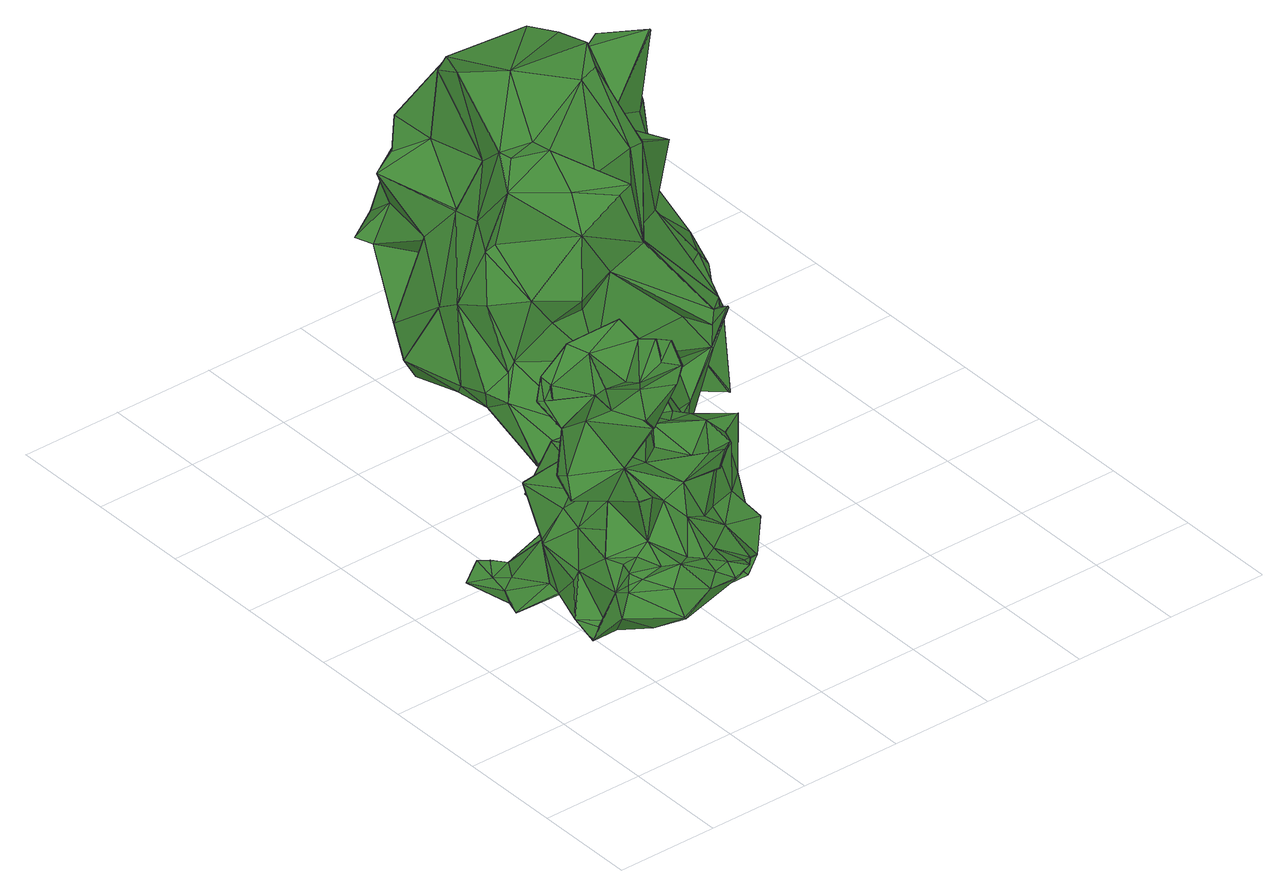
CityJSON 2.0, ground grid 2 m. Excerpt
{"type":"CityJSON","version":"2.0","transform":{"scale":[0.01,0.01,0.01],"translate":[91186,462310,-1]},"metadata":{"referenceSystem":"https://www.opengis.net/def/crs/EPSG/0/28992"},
"CityObjects":{
"tree1":{"type":"SolitaryVegetationObject","attributes":{"gtid":319,"crown_width_m":5.03,"crown_median_z":1.56,"trunk_H_m":2.51,"trunk_DBH_m":0.113,"trunk_radius_m":0.0564,"trunk_base_height_m":-0.95,"original_gtid":"325"},"geometry":[{"type":"Solid","lod":"3","boundaries":[[[[0,1,2]],[[3,4,5]],[[6,7,1]],[[8,9,10]],[[11,10,9]],[[12,13,14]],[[12,14,15]],[[16,17,18]],[[19,20,21]],[[22,23,24]],[[25,26,27]],[[27,26,28]],[[29,30,31]],[[32,2,33]],[[34,35,36]],[[37,38,39]],[[40,41,42]],[[43,44,45]],[[46,47,48]],[[26,49,28]],[[10,50,51]],[[36,52,49]],[[53,54,55]],[[56,57,58]],[[59,60,61]],[[62,63,64]],[[65,66,67]],[[68,69,51]],[[70,69,68]],[[71,35,34]],[[3,72,73]],[[74,46,75]],[[53,76,77]],[[10,51,8]],[[78,79,80]],[[81,82,83]],[[84,85,73]],[[86,87,88]],[[89,90,91]],[[61,92,51]],[[61,51,59]],[[8,51,92]],[[83,82,93]],[[94,95,96]],[[97,19,98]],[[99,100,101]],[[4,102,103]],[[104,105,106]],[[107,108,109]],[[107,109,110]],[[111,18,112]],[[13,12,113]],[[114,115,116]],[[84,73,72]],[[37,84,72]],[[75,108,107]],[[114,116,117]],[[118,119,120]],[[121,122,123]],[[104,124,125]],[[126,58,127]],[[78,128,79]],[[47,129,97]],[[100,130,64]],[[131,132,133]],[[134,135,25]],[[85,4,3]],[[136,137,83]],[[105,138,106]],[[123,139,121]],[[123,97,139]],[[123,47,97]],[[46,129,47]],[[125,105,104]],[[140,141,142]],[[140,142,143]],[[144,131,145]],[[144,145,5]],[[106,146,147]],[[148,135,92]],[[0,149,90]],[[147,150,106]],[[85,3,73]],[[113,151,13]],[[152,54,53]],[[130,153,154]],[[133,67,155]],[[156,23,157]],[[22,157,23]],[[158,159,160]],[[161,99,162]],[[161,162,41]],[[30,160,163]],[[163,160,164]],[[31,164,29]],[[165,166,167]],[[166,58,167]],[[47,96,48]],[[123,96,47]],[[97,129,19]],[[168,169,170]],[[100,171,172]],[[173,120,119]],[[174,175,176]],[[177,21,20]],[[19,129,20]],[[2,1,7]],[[178,15,169]],[[179,180,154]],[[82,151,181]],[[113,181,151]],[[109,108,182]],[[130,154,180]],[[25,27,183]],[[130,180,184]],[[185,186,37]],[[187,188,189]],[[139,98,190]],[[191,85,192]],[[130,193,64]],[[184,193,130]],[[36,64,193]],[[88,87,109]],[[81,133,132]],[[83,93,136]],[[194,195,196]],[[197,198,82]],[[181,197,82]],[[147,146,43]],[[199,86,24]],[[200,201,9]],[[96,202,176]],[[5,103,203]],[[204,205,206]],[[59,101,60]],[[77,207,53]],[[208,45,209]],[[208,209,210]],[[211,45,44]],[[125,212,105]],[[213,214,215]],[[216,94,122]],[[216,43,94]],[[59,51,69]],[[217,27,28]],[[162,70,210]],[[26,218,219]],[[40,42,209]],[[210,209,42]],[[64,16,220]],[[221,126,167]],[[163,164,31]],[[30,163,31]],[[133,137,65]],[[222,223,89]],[[224,225,66]],[[181,15,178]],[[170,226,168]],[[94,123,122]],[[94,96,123]],[[199,23,177]],[[146,44,43]],[[227,228,187]],[[13,151,229]],[[230,54,152]],[[32,149,0]],[[40,171,41]],[[93,82,198]],[[110,74,107]],[[74,75,107]],[[231,232,233]],[[18,169,15]],[[234,159,200]],[[133,65,67]],[[3,145,72]],[[235,72,145]],[[74,20,129]],[[9,88,11]],[[236,214,237]],[[18,195,16]],[[50,10,238]],[[50,238,176]],[[165,227,239]],[[240,241,124]],[[188,187,228]],[[68,202,95]],[[242,184,243]],[[106,150,244]],[[106,244,104]],[[51,50,202]],[[32,0,2]],[[245,246,89]],[[11,174,10]],[[62,219,63]],[[62,26,219]],[[108,174,11]],[[213,215,247]],[[16,242,17]],[[121,216,122]],[[248,48,249]],[[248,249,175]],[[48,96,176]],[[118,197,168]],[[233,216,139]],[[197,118,120]],[[140,143,250]],[[139,216,121]],[[53,217,76]],[[66,225,250]],[[225,140,250]],[[149,251,90]],[[4,103,5]],[[131,133,235]],[[3,5,145]],[[21,252,253]],[[197,93,198]],[[254,160,152]],[[254,152,207]],[[241,119,118]],[[6,206,7]],[[234,54,29]],[[56,58,126]],[[110,87,177]],[[116,136,117]],[[193,52,36]],[[203,103,222]],[[233,232,216]],[[143,206,255]],[[192,84,186]],[[226,153,172]],[[85,102,4]],[[43,232,147]],[[161,171,100]],[[187,256,239]],[[115,98,257]],[[258,138,212]],[[105,212,138]],[[206,6,192]],[[67,39,259]],[[155,67,259]],[[223,260,245]],[[207,152,53]],[[227,71,228]],[[136,173,117]],[[261,44,146]],[[139,190,233]],[[100,172,130]],[[261,262,44]],[[214,236,215]],[[35,52,242]],[[74,129,46]],[[66,65,224]],[[231,117,232]],[[263,252,23]],[[111,247,169]],[[100,63,101]],[[26,64,34]],[[34,64,264]],[[141,265,156]],[[266,262,261]],[[52,126,49]],[[52,165,126]],[[161,41,171]],[[146,106,261]],[[247,215,237]],[[173,119,241]],[[170,179,226]],[[206,186,267]],[[206,267,185]],[[266,258,118]],[[40,118,168]],[[40,168,171]],[[247,112,180]],[[184,180,112]],[[268,185,37]],[[109,182,88]],[[88,182,11]],[[230,160,30]],[[192,186,206]],[[235,145,131]],[[66,255,67]],[[173,93,197]],[[136,93,173]],[[29,230,30]],[[269,134,92]],[[135,134,269]],[[135,269,92]],[[141,140,225]],[[222,251,203]],[[157,22,156]],[[26,34,49]],[[255,66,250]],[[143,255,250]],[[11,182,108]],[[211,209,45]],[[29,159,234]],[[173,197,120]],[[142,204,206]],[[179,170,213]],[[270,19,21]],[[200,25,183]],[[200,183,234]],[[111,112,247]],[[241,212,124]],[[117,231,114]],[[224,65,137]],[[28,49,271]],[[213,169,237]],[[236,237,215]],[[32,272,149]],[[170,169,213]],[[230,29,54]],[[243,17,242]],[[155,235,133]],[[147,232,150]],[[272,77,144]],[[272,144,203]],[[5,203,144]],[[203,149,272]],[[0,246,1]],[[206,185,255]],[[190,98,273]],[[190,273,233]],[[131,144,77]],[[116,137,136]],[[221,56,126]],[[21,253,270]],[[255,274,67]],[[233,114,231]],[[141,160,254]],[[24,160,141]],[[95,275,68]],[[208,275,95]],[[43,45,94]],[[169,247,237]],[[94,45,208]],[[94,208,95]],[[177,23,252]],[[18,111,169]],[[199,24,23]],[[255,185,268]],[[191,223,102]],[[44,262,211]],[[74,177,20]],[[41,162,276]],[[222,103,102]],[[222,102,223]],[[91,222,89]],[[191,102,85]],[[177,252,21]],[[181,178,197]],[[104,244,124]],[[126,127,271]],[[152,160,230]],[[168,197,178]],[[169,168,178]],[[74,110,177]],[[235,155,72]],[[233,273,114]],[[84,192,85]],[[141,156,22]],[[141,32,33]],[[24,141,22]],[[181,12,15]],[[113,12,181]],[[54,234,55]],[[183,55,234]],[[180,179,213]],[[180,213,247]],[[71,64,220]],[[264,64,71]],[[158,86,9]],[[243,18,17]],[[155,38,72]],[[258,212,241]],[[258,241,118]],[[71,277,128]],[[112,18,243]],[[112,243,184]],[[71,220,278]],[[100,99,161]],[[135,218,26]],[[160,159,29]],[[58,57,167]],[[242,52,193]],[[206,205,7]],[[188,228,71]],[[40,262,118]],[[266,118,262]],[[9,8,200]],[[261,138,266]],[[32,279,272]],[[271,217,28]],[[53,27,217]],[[192,6,280]],[[242,193,184]],[[90,246,0]],[[43,216,232]],[[33,142,141]],[[265,115,23]],[[8,134,200]],[[25,200,134]],[[156,265,23]],[[164,160,29]],[[281,76,127]],[[77,76,229]],[[70,68,275]],[[70,275,210]],[[210,275,208]],[[254,207,282]],[[257,98,253]],[[253,98,270]],[[19,270,98]],[[97,98,139]],[[114,98,115]],[[264,71,34]],[[165,35,71]],[[64,36,35]],[[37,186,84]],[[75,175,108]],[[39,67,274]],[[174,108,175]],[[53,55,27]],[[183,27,55]],[[115,265,283]],[[115,283,116]],[[116,283,265]],[[137,116,265]],[[137,265,224]],[[141,225,265]],[[224,265,225]],[[199,177,87]],[[143,142,206]],[[229,132,77]],[[131,77,132]],[[195,18,15]],[[13,229,166]],[[189,80,277]],[[86,199,87]],[[81,132,82]],[[80,284,78]],[[175,75,248]],[[48,248,46]],[[75,46,248]],[[204,142,33]],[[141,254,279]],[[209,211,262]],[[209,262,40]],[[160,86,158]],[[34,36,49]],[[277,79,128]],[[80,79,277]],[[37,274,268]],[[188,78,284]],[[204,33,205]],[[76,281,229]],[[58,229,281]],[[39,274,37]],[[268,274,255]],[[259,39,38]],[[62,64,26]],[[128,188,71]],[[72,38,37]],[[188,284,189]],[[1,246,260]],[[89,246,90]],[[176,175,249]],[[176,249,48]],[[272,282,77]],[[192,280,191]],[[254,282,272]],[[260,246,245]],[[191,260,223]],[[1,260,6]],[[82,132,151]],[[223,245,89]],[[83,137,81]],[[133,81,137]],[[166,14,13]],[[9,86,88]],[[285,117,173]],[[134,8,92]],[[24,86,160]],[[232,285,150]],[[132,229,151]],[[96,95,202]],[[60,101,63]],[[71,278,277]],[[220,195,278]],[[194,278,195]],[[276,210,42]],[[276,162,210]],[[35,165,52]],[[16,195,220]],[[213,237,214]],[[194,196,277]],[[15,14,195]],[[195,14,239]],[[165,239,14]],[[165,14,166]],[[41,276,42]],[[239,196,195]],[[191,280,260]],[[284,80,189]],[[99,69,70]],[[99,70,162]],[[203,251,149]],[[128,78,188]],[[167,126,165]],[[271,127,217]],[[90,251,91]],[[91,251,222]],[[232,117,285]],[[244,150,285]],[[99,59,69]],[[229,58,166]],[[71,227,165]],[[167,57,221]],[[57,56,221]],[[254,272,279]],[[217,127,76]],[[242,16,35]],[[64,35,16]],[[253,252,263]],[[257,253,263]],[[257,263,115]],[[172,153,130]],[[207,77,282]],[[25,135,26]],[[7,205,2]],[[141,279,32]],[[6,260,280]],[[49,126,271]],[[51,202,68]],[[50,176,202]],[[263,23,115]],[[2,205,33]],[[98,114,273]],[[110,109,87]],[[187,239,227]],[[61,148,92]],[[277,278,194]],[[61,60,148]],[[60,63,219]],[[176,238,174]],[[10,174,238]],[[226,179,153]],[[179,154,153]],[[196,256,277]],[[239,256,196]],[[187,189,256]],[[277,256,189]],[[9,201,158]],[[159,158,201]],[[159,201,200]],[[100,64,63]],[[259,38,155]],[[285,240,244]],[[285,173,240]],[[240,173,241]],[[168,226,171]],[[171,226,172]],[[185,267,186]],[[212,125,124]],[[240,124,244]],[[281,127,58]],[[266,138,258]],[[261,106,138]],[[148,218,135]],[[219,218,60]],[[148,60,218]],[[99,101,59]],[[286,287,288]],[[286,288,289]],[[289,288,290]],[[289,290,291]],[[288,287,292]],[[288,292,290]],[[290,292,293]],[[290,293,291]],[[292,287,294]],[[292,294,293]],[[293,294,295]],[[293,295,291]],[[294,287,296]],[[294,296,295]],[[295,296,297]],[[295,297,291]],[[296,287,298]],[[296,298,297]],[[297,298,299]],[[297,299,291]],[[298,287,300]],[[298,300,299]],[[299,300,301]],[[299,301,291]],[[300,287,302]],[[300,302,301]],[[301,302,303]],[[301,303,291]],[[302,287,304]],[[302,304,303]],[[303,304,305]],[[303,305,291]],[[304,287,306]],[[304,306,305]],[[305,306,307]],[[305,307,291]],[[306,287,308]],[[306,308,307]],[[307,308,309]],[[307,309,291]],[[308,287,310]],[[308,310,309]],[[309,310,311]],[[309,311,291]],[[310,287,312]],[[310,312,311]],[[311,312,313]],[[311,313,291]],[[312,287,314]],[[312,314,313]],[[313,314,315]],[[313,315,291]],[[314,287,316]],[[314,316,315]],[[315,316,317]],[[315,317,291]],[[316,287,318]],[[316,318,317]],[[317,318,319]],[[317,319,291]],[[318,287,320]],[[318,320,319]],[[319,320,321]],[[319,321,291]],[[320,287,322]],[[320,322,321]],[[321,322,323]],[[321,323,291]],[[322,287,324]],[[322,324,323]],[[323,324,325]],[[323,325,291]],[[324,287,326]],[[324,326,325]],[[325,326,327]],[[325,327,291]],[[326,287,328]],[[326,328,327]],[[327,328,329]],[[327,329,291]],[[328,287,330]],[[328,330,329]],[[329,330,331]],[[329,331,291]],[[330,287,332]],[[330,332,331]],[[331,332,333]],[[331,333,291]],[[332,287,334]],[[332,334,333]],[[333,334,335]],[[333,335,291]],[[334,287,286]],[[334,286,335]],[[335,286,289]],[[335,289,291]]]]}]},
"tree2":{"type":"SolitaryVegetationObject","attributes":{"gtid":293,"crown_width_m":7.43,"crown_median_z":2.14,"trunk_H_m":3.09,"trunk_DBH_m":0.2,"trunk_radius_m":0.1,"trunk_base_height_m":-0.95,"original_gtid":"298"},"geometry":[{"type":"Solid","lod":"3","boundaries":[[[[336,337,338]],[[339,337,336]],[[340,341,342]],[[340,342,343]],[[344,345,346]],[[344,346,347]],[[348,349,350]],[[351,352,353]],[[354,355,356]],[[357,358,359]],[[360,361,362]],[[363,364,365]],[[366,355,367]],[[362,361,368]],[[369,370,371]],[[372,373,374]],[[336,338,375]],[[347,376,377]],[[378,379,353]],[[380,374,381]],[[382,383,384]],[[348,385,386]],[[387,357,388]],[[374,389,390]],[[367,391,366]],[[392,391,367]],[[393,394,395]],[[396,353,379]],[[370,397,398]],[[376,347,399]],[[366,391,400]],[[401,351,402]],[[403,343,404]],[[405,341,340]],[[392,367,338]],[[406,361,407]],[[360,407,361]],[[408,409,388]],[[410,411,354]],[[412,413,414]],[[415,414,413]],[[416,382,417]],[[418,416,417]],[[409,387,388]],[[419,420,421]],[[422,408,423]],[[424,425,426]],[[363,427,428]],[[358,380,381]],[[413,352,351]],[[429,426,430]],[[343,342,431]],[[353,352,378]],[[410,432,433]],[[434,368,361]],[[363,435,436]],[[435,437,436]],[[377,438,347]],[[374,373,381]],[[439,440,441]],[[386,442,443]],[[444,442,386]],[[368,445,362]],[[362,445,446]],[[447,381,411]],[[370,398,448]],[[449,450,440]],[[451,450,449]],[[353,402,351]],[[452,453,454]],[[390,375,372]],[[408,455,437]],[[456,398,397]],[[456,397,457]],[[458,443,439]],[[437,454,436]],[[413,351,415]],[[451,415,459]],[[460,461,462]],[[463,460,462]],[[464,405,465]],[[401,415,351]],[[438,344,347]],[[379,466,396]],[[336,390,467]],[[451,468,414]],[[369,397,370]],[[358,469,380]],[[356,355,366]],[[470,384,471]],[[367,355,375]],[[467,472,473]],[[400,474,432]],[[447,411,410]],[[348,378,352]],[[475,352,412]],[[348,352,475]],[[371,476,477]],[[412,352,413]],[[470,439,384]],[[439,478,384]],[[431,342,435]],[[435,404,431]],[[431,404,343]],[[479,374,380]],[[479,380,469]],[[417,444,480]],[[476,481,420]],[[448,480,444]],[[358,357,387]],[[367,375,338]],[[459,401,450]],[[419,482,483]],[[483,482,484]],[[377,427,438]],[[399,345,485]],[[486,432,474]],[[454,437,452]],[[487,488,489]],[[408,487,489]],[[490,376,491]],[[492,471,384]],[[382,416,383]],[[493,384,494]],[[475,385,348]],[[415,401,459]],[[369,371,495]],[[487,408,496]],[[477,420,497]],[[498,441,440]],[[478,417,382]],[[478,382,384]],[[499,369,430]],[[403,430,426]],[[500,501,448]],[[502,481,503]],[[504,377,376]],[[395,505,487]],[[488,487,505]],[[391,506,400]],[[339,493,337]],[[371,497,495]],[[477,497,371]],[[419,421,482]],[[495,429,369]],[[397,507,457]],[[434,508,368]],[[434,509,508]],[[350,378,348]],[[498,440,450]],[[510,420,481]],[[436,364,363]],[[467,473,339]],[[467,339,336]],[[437,455,452]],[[374,479,389]],[[473,511,339]],[[512,385,475]],[[500,385,512]],[[513,473,472]],[[499,428,369]],[[354,375,355]],[[416,418,446]],[[498,458,441]],[[350,379,378]],[[360,418,480]],[[399,485,491]],[[494,383,514]],[[402,466,401]],[[513,472,479]],[[441,458,439]],[[515,480,398]],[[421,420,510]],[[516,465,405]],[[340,516,405]],[[425,483,393]],[[507,397,517]],[[507,517,427]],[[512,518,468]],[[414,468,518]],[[490,509,519]],[[443,442,417]],[[444,417,442]],[[422,423,520]],[[448,444,500]],[[421,510,482]],[[446,418,362]],[[438,365,344]],[[456,457,504]],[[521,522,523]],[[360,362,418]],[[516,340,422]],[[425,424,483]],[[433,486,485]],[[345,344,524]],[[347,346,399]],[[525,489,488]],[[525,408,489]],[[447,485,345]],[[493,339,492]],[[511,463,462]],[[522,463,526]],[[523,522,526]],[[484,463,522]],[[484,522,483]],[[446,514,383]],[[526,511,473]],[[523,526,473]],[[511,526,463]],[[482,463,484]],[[482,460,463]],[[341,520,342]],[[437,342,520]],[[451,414,415]],[[419,497,420]],[[495,497,419]],[[439,470,527]],[[510,461,482]],[[403,426,425]],[[448,501,370]],[[376,490,519]],[[358,387,525]],[[358,525,513]],[[410,433,485]],[[410,485,447]],[[402,353,396]],[[527,468,451]],[[491,376,399]],[[524,365,452]],[[402,396,466]],[[467,390,472]],[[411,375,354]],[[527,528,502]],[[481,502,528]],[[372,375,411]],[[389,479,472]],[[389,472,390]],[[473,513,523]],[[436,454,529]],[[453,529,454]],[[381,373,411]],[[364,529,453]],[[436,529,364]],[[437,520,423]],[[435,342,437]],[[475,518,512]],[[412,518,475]],[[412,414,518]],[[527,530,439]],[[466,450,401]],[[445,508,531]],[[486,531,508]],[[481,528,510]],[[494,384,383]],[[477,476,420]],[[495,532,429]],[[533,340,343]],[[343,425,533]],[[514,391,494]],[[462,534,511]],[[456,515,398]],[[478,439,417]],[[417,439,443]],[[512,468,502]],[[527,502,468]],[[392,494,391]],[[535,494,392]],[[457,507,377]],[[427,377,507]],[[447,345,536]],[[373,372,411]],[[390,372,374]],[[336,375,390]],[[452,537,524]],[[525,387,409]],[[516,422,464]],[[422,520,464]],[[464,465,516]],[[513,479,469]],[[513,469,358]],[[520,341,464]],[[341,405,464]],[[439,530,440]],[[429,532,426]],[[409,408,525]],[[366,432,356]],[[410,356,432]],[[400,432,366]],[[350,349,443]],[[491,485,486]],[[533,487,340]],[[410,354,356]],[[395,487,533]],[[393,395,533]],[[510,528,470]],[[340,487,422]],[[393,533,425]],[[422,496,408]],[[487,496,422]],[[338,337,392]],[[446,506,514]],[[391,514,506]],[[345,524,537]],[[488,505,521]],[[527,470,528]],[[456,504,407]],[[360,515,407]],[[452,365,364]],[[452,364,453]],[[427,365,438]],[[488,521,525]],[[506,446,531]],[[506,531,400]],[[445,531,446]],[[400,531,474]],[[486,474,531]],[[486,490,491]],[[427,363,365]],[[444,386,500]],[[386,385,500]],[[344,365,524]],[[377,538,457]],[[504,457,538]],[[504,538,377]],[[482,461,460]],[[470,461,510]],[[459,450,451]],[[345,537,539]],[[455,537,452]],[[399,346,345]],[[447,536,381]],[[359,381,536]],[[539,536,345]],[[455,539,537]],[[535,493,494]],[[363,404,435]],[[388,455,408]],[[408,437,423]],[[388,357,455]],[[455,357,539]],[[483,424,419]],[[419,424,495]],[[532,495,424]],[[498,450,540]],[[540,450,466]],[[505,541,521]],[[515,456,407]],[[451,530,527]],[[449,440,530]],[[449,530,451]],[[504,406,407]],[[379,443,466]],[[350,443,379]],[[458,466,443]],[[498,466,458]],[[498,540,466]],[[445,368,508]],[[381,359,358]],[[404,499,430]],[[360,480,515]],[[398,480,448]],[[359,536,357]],[[357,536,539]],[[532,424,426]],[[483,522,394]],[[483,394,393]],[[481,476,503]],[[429,430,369]],[[470,462,461]],[[371,501,476]],[[371,370,501]],[[417,480,418]],[[500,503,501]],[[404,542,499]],[[428,499,542]],[[428,542,363]],[[404,363,542]],[[470,471,462]],[[492,384,493]],[[492,462,471]],[[337,535,392]],[[337,493,535]],[[446,383,416]],[[512,503,500]],[[403,425,343]],[[476,501,503]],[[502,503,512]],[[403,404,430]],[[505,395,394]],[[462,492,534]],[[339,534,492]],[[339,511,534]],[[427,517,428]],[[369,428,517]],[[369,517,397]],[[376,519,509]],[[376,509,504]],[[504,509,406]],[[433,432,486]],[[525,521,513]],[[521,523,513]],[[406,509,361]],[[361,509,434]],[[490,508,509]],[[486,508,490]],[[386,349,348]],[[443,349,386]],[[394,541,505]],[[394,522,541]],[[521,541,522]],[[543,544,545]],[[543,545,546]],[[546,545,547]],[[546,547,548]],[[545,544,549]],[[545,549,547]],[[547,549,550]],[[547,550,548]],[[549,544,551]],[[549,551,550]],[[550,551,552]],[[550,552,548]],[[551,544,553]],[[551,553,552]],[[552,553,554]],[[552,554,548]],[[553,544,555]],[[553,555,554]],[[554,555,556]],[[554,556,548]],[[555,544,557]],[[555,557,556]],[[556,557,558]],[[556,558,548]],[[557,544,559]],[[557,559,558]],[[558,559,560]],[[558,560,548]],[[559,544,561]],[[559,561,560]],[[560,561,562]],[[560,562,548]],[[561,544,563]],[[561,563,562]],[[562,563,564]],[[562,564,548]],[[563,544,565]],[[563,565,564]],[[564,565,566]],[[564,566,548]],[[565,544,567]],[[565,567,566]],[[566,567,568]],[[566,568,548]],[[567,544,569]],[[567,569,568]],[[568,569,570]],[[568,570,548]],[[569,544,571]],[[569,571,570]],[[570,571,572]],[[570,572,548]],[[571,544,573]],[[571,573,572]],[[572,573,574]],[[572,574,548]],[[573,544,575]],[[573,575,574]],[[574,575,576]],[[574,576,548]],[[575,544,577]],[[575,577,576]],[[576,577,578]],[[576,578,548]],[[577,544,579]],[[577,579,578]],[[578,579,580]],[[578,580,548]],[[579,544,581]],[[579,581,580]],[[580,581,582]],[[580,582,548]],[[581,544,583]],[[581,583,582]],[[582,583,584]],[[582,584,548]],[[583,544,585]],[[583,585,584]],[[584,585,586]],[[584,586,548]],[[585,544,587]],[[585,587,586]],[[586,587,588]],[[586,588,548]],[[587,544,589]],[[587,589,588]],[[588,589,590]],[[588,590,548]],[[589,544,591]],[[589,591,590]],[[590,591,592]],[[590,592,548]],[[591,544,543]],[[591,543,592]],[[592,543,546]],[[592,546,548]]]]}]}
},
"vertices":[
[313,282,525],[238,288,544],[211,238,517],[284,462,500],[324,449,564],[310,426,503],[216,353,520],[162,270,543],[453,229,222],[368,219,245],[400,172,196],[340,117,246],[317,484,333],[351,488,346],[344,483,331],[321,533,247],[427,519,204],[416,564,202],[356,568,224],[120,173,238],[187,136,237],[155,179,247],[215,226,365],[210,233,273],[265,257,320],[473,315,257],[506,383,251],[503,351,347],[504,396,314],[398,252,370],[337,196,390],[337,194,390],[249,264,472],[247,264,472],[472,469,281],[466,496,268],[468,496,268],[162,462,510],[171,447,495],[138,423,489],[280,449,131],[312,455,146],[291,435,202],[132,373,123],[149,429,107],[168,377,157],[182,95,199],[152,146,166],[246,150,165],[473,470,282],[386,180,156],[413,230,126],[467,497,269],[432,349,364],[424,275,363],[456,328,340],[470,514,394],[469,516,395],[441,498,370],[442,293,110],[487,362,113],[443,292,111],[478,365,190],[508,387,143],[482,474,159],[128,350,380],[101,344,396],[169,402,447],[320,257,122],[426,295,132],[346,312,167],[400,421,227],[203,477,497],[230,476,540],[212,66,263],[269,68,258],[401,408,345],[357,400,361],[370,302,254],[296,359,211],[282,346,274],[294,401,318],[235,484,301],[199,423,283],[230,475,541],[323,449,566],[296,232,286],[264,144,262],[302,169,253],[347,338,571],[335,293,548],[348,338,570],[443,271,142],[174,525,252],[163,266,163],[237,246,176],[227,200,157],[97,163,200],[121,210,219],[424,349,170],[449,477,143],[485,363,114],[322,395,555],[323,395,554],[72,551,77],[74,551,75],[96,464,71],[269,69,260],[302,72,270],[282,107,268],[252,102,263],[352,608,208],[386,603,202],[308,483,344],[130,320,200],[141,262,252],[170,371,244],[135,423,198],[223,522,138],[180,483,125],[248,469,192],[117,250,126],[132,252,132],[133,221,130],[98,512,97],[106,564,102],[442,499,369],[430,437,337],[374,394,218],[180,96,201],[442,563,199],[284,394,391],[302,428,340],[221,382,390],[449,260,219],[479,363,190],[172,413,261],[191,360,315],[109,513,93],[84,225,127],[128,348,382],[224,313,374],[189,374,454],[130,364,470],[317,370,433],[222,397,443],[127,427,94],[72,415,88],[487,361,115],[351,344,460],[71,415,89],[307,482,345],[385,283,353],[416,564,200],[434,590,204],[196,461,399],[186,228,367],[186,226,366],[345,246,259],[392,269,353],[308,257,340],[369,468,180],[353,353,185],[336,195,389],[337,195,388],[411,483,316],[384,489,343],[441,500,370],[300,546,164],[316,567,202],[345,598,200],[335,490,128],[408,518,174],[152,446,188],[339,116,244],[314,103,256],[291,167,166],[216,151,268],[320,532,246],[386,603,200],[457,612,219],[280,491,294],[315,103,258],[456,327,338],[458,611,221],[138,423,491],[172,445,497],[349,407,337],[377,363,317],[345,369,328],[117,250,128],[321,395,554],[253,443,529],[463,528,232],[292,437,203],[322,532,246],[281,489,294],[212,520,232],[176,526,253],[248,174,256],[432,280,255],[388,277,244],[323,225,140],[352,346,460],[250,342,478],[221,282,516],[197,358,512],[374,317,333],[207,339,210],[233,422,187],[294,359,209],[158,440,122],[121,547,105],[335,645,202],[287,654,112],[287,656,111],[100,290,128],[446,408,340],[509,386,143],[510,388,143],[396,473,192],[469,516,393],[338,367,562],[336,367,563],[114,321,351],[113,319,352],[387,561,197],[388,449,338],[401,409,343],[364,459,351],[396,253,371],[125,327,179],[130,374,125],[99,291,129],[425,273,362],[198,461,400],[286,655,110],[285,656,112],[363,208,189],[344,481,330],[116,483,106],[138,519,108],[461,528,233],[434,590,206],[90,470,96],[321,333,539],[333,293,549],[335,646,204],[252,102,261],[277,144,253],[103,343,396],[324,331,533],[199,183,253],[141,198,255],[287,333,348],[129,365,470],[320,406,330],[151,226,255],[138,519,106],[156,422,484],[268,326,524],[147,473,100],[181,482,123],[180,224,259],[422,399,199],[195,322,315],[155,492,106],[156,421,486],[124,425,495],[447,357,188],[126,180,247],[473,459,295],[317,368,433],[131,252,134],[125,425,493],[270,257,191],[356,400,207],[293,410,236],[379,440,206],[235,334,390],[270,366,504],[388,449,340],[335,369,340],[209,302,258],[360,346,323],[134,403,128],[281,352,5],[275,352,5],[280,354,5],[297,364,256],[297,365,256],[291,364,256],[280,355,5],[296,367,256],[279,356,5],[295,368,256],[278,357,5],[294,369,256],[276,358,5],[293,369,256],[275,358,5],[291,369,256],[273,357,5],[290,369,256],[272,357,5],[288,368,256],[271,356,5],[287,367,256],[270,355,5],[286,366,257],[269,353,5],[286,365,257],[269,352,5],[286,363,257],[270,350,5],[286,362,257],[270,349,5],[287,361,257],[271,348,5],[288,360,257],[273,347,5],[289,359,257],[274,347,5],[290,358,257],[275,346,5],[292,358,257],[277,347,5],[293,358,257],[278,347,5],[294,359,256],[279,348,5],[296,360,256],[280,349,5],[296,361,256],[280,351,5],[297,362,256],
[652,940,730],[654,1006,646],[658,1023,704],[707,937,594],[554,542,245],[491,556,220],[509,556,164],[562,562,160],[298,844,228],[312,870,375],[318,927,336],[274,967,225],[829,1309,120],[877,1260,234],[877,1317,275],[1038,1360,262],[920,1360,148],[890,1399,217],[439,1027,714],[471,1096,696],[443,1084,687],[365,735,431],[466,726,527],[381,853,478],[553,1168,303],[478,1220,273],[549,1271,372],[407,733,151],[321,666,148],[311,788,208],[496,1132,658],[630,1075,701],[421,1238,324],[627,865,111],[633,1017,99],[698,902,123],[491,888,623],[437,879,617],[496,848,624],[523,988,702],[316,1046,241],[316,987,163],[857,1357,135],[876,1320,276],[482,774,583],[395,837,587],[688,1118,372],[643,1158,481],[739,1070,457],[854,1221,135],[820,1191,204],[439,691,422],[411,736,366],[565,813,564],[593,882,709],[563,1151,616],[660,1128,652],[664,614,315],[689,626,334],[675,587,363],[906,1334,288],[505,972,94],[586,1103,125],[321,929,335],[434,1190,541],[1038,1325,332],[970,1360,314],[574,681,187],[533,664,107],[494,515,381],[452,1176,282],[481,1157,241],[474,698,282],[460,717,383],[447,968,560],[431,904,618],[1018,1287,109],[1006,1321,156],[1038,1282,158],[1062,1301,217],[611,1154,367],[709,1102,321],[581,1177,334],[799,774,197],[883,894,179],[837,841,246],[499,599,254],[443,628,244],[720,639,143],[659,653,243],[718,640,142],[421,861,165],[542,823,140],[708,723,130],[686,714,145],[533,576,109],[433,1091,546],[401,982,472],[367,1214,306],[495,633,150],[351,673,161],[396,642,211],[304,858,205],[866,1133,384],[985,1179,483],[984,1180,485],[791,1143,220],[830,1194,344],[706,1142,200],[451,1234,409],[571,1276,407],[389,912,490],[645,1101,111],[950,1198,347],[1016,1270,347],[1004,1223,306],[315,737,242],[321,664,151],[354,659,185],[349,763,298],[487,1077,128],[455,1013,81],[890,1234,460],[1035,1297,329],[726,852,399],[770,955,344],[837,947,446],[727,849,401],[492,517,381],[494,517,383],[940,1295,332],[627,886,719],[909,1227,236],[537,711,587],[838,1042,358],[814,985,441],[651,823,575],[685,833,567],[380,1130,522],[911,1218,108],[778,943,106],[787,843,176],[807,1031,344],[565,714,596],[659,1133,208],[883,935,191],[817,844,277],[744,689,282],[709,790,250],[398,980,472],[343,1125,495],[635,584,301],[662,616,317],[659,692,295],[397,1054,373],[375,1037,398],[778,979,476],[729,1046,512],[650,1131,548],[736,748,134],[548,700,218],[786,814,176],[922,1249,466],[646,725,173],[770,1115,129],[736,994,125],[857,1101,184],[803,1048,162],[402,1054,210],[675,590,364],[492,1183,515],[444,976,117],[423,1189,366],[386,1188,298],[860,919,261],[708,860,543],[887,1147,115],[590,712,467],[627,1193,509],[522,1127,193],[495,519,381],[507,869,154],[912,1217,111],[457,1082,297],[472,581,231],[680,634,332],[713,661,328],[615,744,444],[297,775,250],[531,729,423],[625,781,432],[926,1111,314],[852,1038,244],[323,664,149],[948,1163,340],[458,1223,449],[721,640,140],[637,582,299],[776,953,470],[649,1128,548],[360,855,471],[334,761,283],[412,996,173],[317,798,409],[944,1264,343],[688,628,337],[511,719,162],[635,953,5],[625,952,5],[635,955,5],[635,968,314],[635,971,314],[625,968,314],[633,957,5],[634,973,314],[632,959,5],[632,975,314],[630,961,5],[630,977,314],[627,962,5],[627,978,314],[624,962,5],[625,978,314],[622,961,5],[622,977,314],[620,960,5],[620,976,314],[618,959,5],[618,975,314],[616,957,5],[616,973,314],[615,954,5],[615,970,314],[615,951,5],[615,967,314],[615,949,5],[616,965,314],[617,947,5],[617,962,314],[618,945,5],[618,961,315],[621,943,6],[621,959,315],[623,942,6],[623,958,315],[626,942,6],[626,958,315],[628,942,6],[628,958,315],[630,944,5],[631,960,315],[632,945,5],[633,961,314],[634,947,5],[634,963,314],[635,950,5],[635,966,314]
]}
